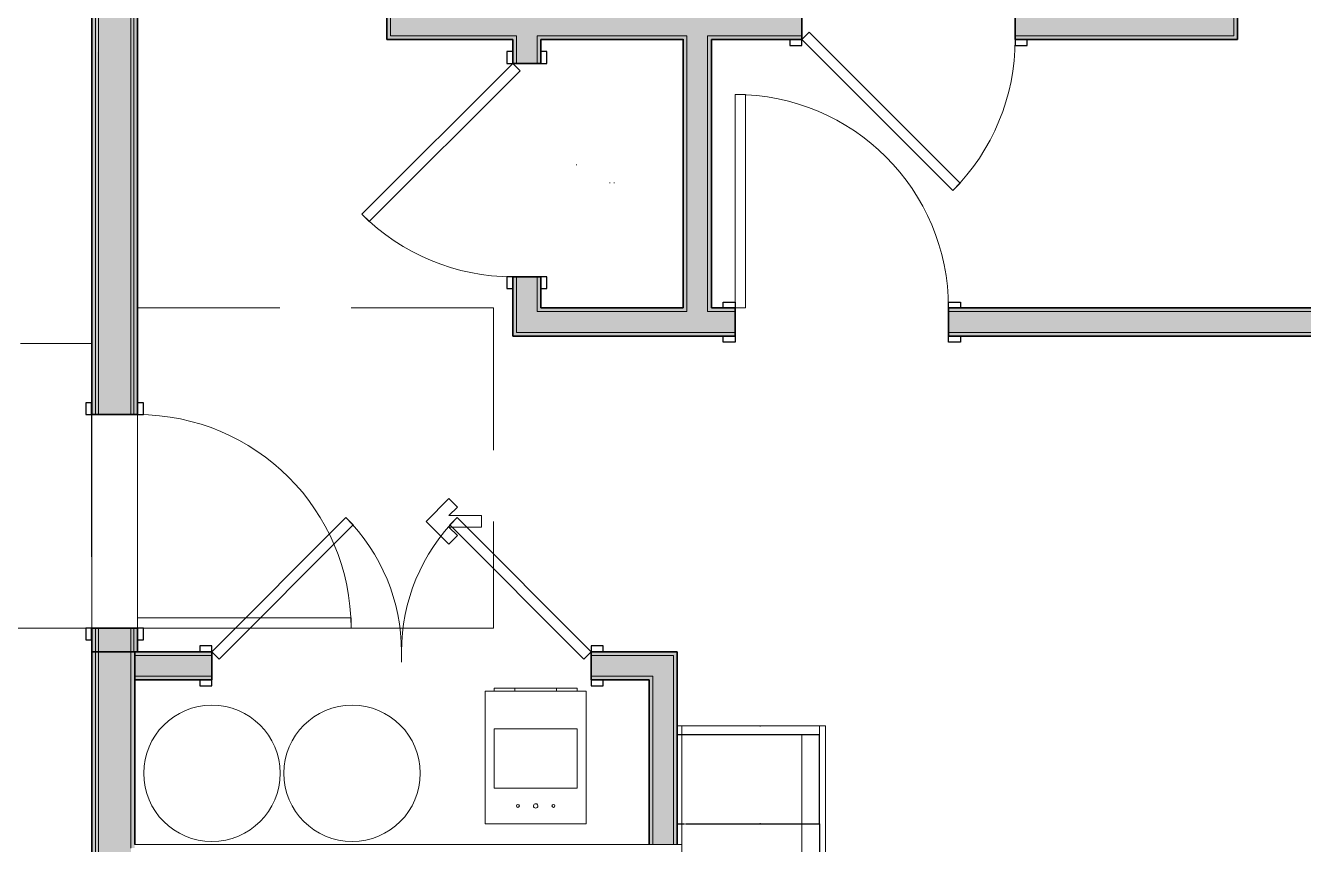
# Model space of a CAD drawing. Header units: inches. Extents: x 6 to 8416, y -388 to 6104.
# Drawn here: x 4482 to 4697.5, y 467.2 to 605.3 of the extents above; entities that cross this region are included whole.
import ezdxf

# ---------------------------------------------------------------- set-up
doc = ezdxf.new("R2010")
doc.units = ezdxf.units.IN
doc.header["$MEASUREMENT"] = 0
doc.linetypes.add('Dot 1_16_', pattern=[24, 0, -24])
doc.linetypes.add('Hidden 1_16_', pattern=[36, 24, -12])
for name, color, linetype, lineweight in [('A-DOOR', 31, 'Continuous', 18), ('A-DOOR-FRAM', 31, 'Continuous', 25), ('A-GENM', 13, 'Continuous', 18), ('A-ROOM', 32, 'Continuous', 13), ('A-WALL', 113, 'Continuous', 25), ('A-WALL-PATT', 111, 'Continuous', 35), ('I-WALL', 2, 'Continuous', 25), ('M-EQPM', 50, 'Continuous', 18), ('Q-CASE', 31, 'Continuous', 18)]:
    doc.layers.add(name, color=color, linetype=linetype, lineweight=lineweight)

# ---------------------------------------------------------------- blocks, each defined once
blk = doc.blocks.new('Unit-Single-Flush-ICC ADA-AM - 36_ x 84_-NR _U-BA _ BATH_-6492505-LEVEL 3 - PLAN Copy 1 Copy 1')
at = {"layer": 'A-DOOR'}
for p, q in [((-8.69, 26.59), (-7.46, 27.83)), ((16.76, 1.14), (-8.69, 26.59)), ((18, 2.37), (-7.46, 27.83)), ((16.76, 1.14), (18, 2.37))]:
    blk.add_line(p, q, dxfattribs=at)
at = {"layer": 'A-DOOR', "lineweight": 9}
blk.add_arc((18, 2.37), 36, 135, 180, dxfattribs=at)
at = {"layer": 'A-DOOR-FRAM'}
for p, q in [((-18, 3.37), (-20, 3.37)), ((-20, 3.37), (-20, 2.37)), ((-20, 2.37), (-18, 2.37)), ((-18, 2.37), (-18, 3.37)), ((20, 3.37), (18, 3.37)), ((18, 3.37), (18, 2.37)), ((18, 2.37), (20, 2.37)), ((20, 2.37), (20, 3.37)), ((-18, -2.38), (-20, -2.38)), ((-20, -2.38), (-20, -3.38)), ((-20, -3.38), (-18, -3.38)), ((-18, -3.38), (-18, -2.38)), ((20, -2.38), (18, -2.38)), ((18, -2.38), (18, -3.38)), ((18, -3.38), (20, -3.38)), ((20, -3.38), (20, -2.38))]:
    blk.add_line(p, q, dxfattribs=at)
at = {"layer": 'A-DOOR-FRAM', "lineweight": 18}
for p, q in [((-18, 3.37), (-20, 3.37)), ((-20, 3.37), (-20, 2.37)), ((-20, 2.37), (-18, 2.37)), ((-18, 3.37), (-18, 2.37)), ((20, 3.37), (18, 3.37)), ((18, 3.37), (18, 2.37)), ((18, 2.37), (20, 2.37)), ((20, 3.37), (20, 2.37)), ((-20, -3.38), (-20, -2.38)), ((-18, -2.38), (-20, -2.38)), ((-20, -3.38), (-18, -3.38)), ((-18, -3.38), (-18, -2.38)), ((18, -3.38), (18, -2.38)), ((20, -2.38), (18, -2.38)), ((18, -3.38), (20, -3.38)), ((20, -3.38), (20, -2.38))]:
    blk.add_line(p, q, dxfattribs=at)
blk = doc.blocks.new('PL Water Heater-IL - 40 Gallon-2491747-LEVEL 3 - PLAN Copy 1 Copy 1')
at = {"layer": 'M-EQPM'}
blk.add_circle((0, 0), 11.5, dxfattribs=at)
blk = doc.blocks.new('CW Closet Shelf-AM - CW Closet Shelf-AM-8828491-LEVEL 3 - PLAN Copy 1 Copy 1')
at = {"layer": 'Q-CASE', "linetype": 'Dot 1_16_', "lineweight": 9}
for p, q in [((-21.89, -42), (-21.89, -24)), ((-21.89, -24), (23.36, -24)), ((23.36, -24), (23.36, -42)), ((-21.89, -35.62), (23.36, -35.62)), ((-21.89, -36.37), (23.36, -36.37)), ((23.36, -42), (-21.89, -42))]:
    blk.add_line(p, q, dxfattribs=at)
blk = doc.blocks.new('Unit-Single-Flush-ICC ADA-AM - 36_ x 84_-NR _U-BE _ BED_-6493222-LEVEL 3 - PLAN Copy 1 Copy 1')
at = {"layer": 'A-DOOR'}
for p, q in [((16.25, -2.38), (18, -2.38)), ((16.25, -2.38), (16.25, -38.38)), ((18, -2.38), (18, -38.38)), ((16.25, -38.38), (18, -38.38))]:
    blk.add_line(p, q, dxfattribs=at)
at = {"layer": 'A-DOOR', "lineweight": 9}
blk.add_arc((18, -2.38), 36, 180, 270, dxfattribs=at)
at = {"layer": 'A-DOOR-FRAM'}
for p, q in [((-20, 2.38), (-20, 3.38)), ((-20, 3.38), (-18, 3.38)), ((-18, 2.38), (-20, 2.38)), ((-18, 3.38), (-18, 2.38)), ((18, 2.38), (18, 3.38)), ((18, 3.38), (20, 3.38)), ((20, 2.38), (18, 2.38)), ((20, 3.38), (20, 2.38)), ((-20, -2.38), (-18, -2.38)), ((-20, -3.37), (-20, -2.38)), ((-18, -3.37), (-20, -3.37)), ((-18, -2.38), (-18, -3.37)), ((18, -2.38), (20, -2.38)), ((18, -3.37), (18, -2.38)), ((20, -3.37), (18, -3.37)), ((20, -2.38), (20, -3.37))]:
    blk.add_line(p, q, dxfattribs=at)
at = {"layer": 'A-DOOR-FRAM', "lineweight": 18}
for p, q in [((-20, 3.38), (-18, 3.38)), ((-20, 3.38), (-20, 2.38)), ((-18, 2.38), (-20, 2.38)), ((-18, 3.38), (-18, 2.38)), ((18, 3.38), (20, 3.38)), ((18, 3.38), (18, 2.38)), ((20, 2.38), (18, 2.38)), ((20, 3.38), (20, 2.38)), ((-20, -3.37), (-20, -2.38)), ((-20, -2.38), (-18, -2.38)), ((-18, -3.37), (-20, -3.37)), ((-18, -3.37), (-18, -2.38)), ((18, -3.37), (18, -2.38)), ((18, -2.38), (20, -2.38)), ((20, -3.37), (18, -3.37)), ((20, -3.37), (20, -2.38))]:
    blk.add_line(p, q, dxfattribs=at)
blk = doc.blocks.new('Unit-Single-Flush-ICC ADA-AM - 36_ x 84_-NR _U-C2 _ CLOSET_-5466153-LEVEL 3 - PLAN Copy 1 Copy 1')
at = {"layer": 'A-DOOR'}
for p, q in [((-8.69, 26.59), (-7.46, 27.83)), ((16.76, 1.14), (-8.69, 26.59)), ((18, 2.37), (-7.46, 27.83)), ((16.76, 1.14), (18, 2.37))]:
    blk.add_line(p, q, dxfattribs=at)
at = {"layer": 'A-DOOR', "lineweight": 9}
blk.add_arc((18, 2.37), 36, 135, 180, dxfattribs=at)
at = {"layer": 'A-DOOR-FRAM'}
for p, q in [((-18, 3.37), (-20, 3.37)), ((-20, 3.37), (-20, 2.37)), ((-20, 2.37), (-18, 2.37)), ((-18, 2.37), (-18, 3.37)), ((20, 3.37), (18, 3.37)), ((18, 3.37), (18, 2.37)), ((18, 2.37), (20, 2.37)), ((20, 2.37), (20, 3.37)), ((-18, -2.38), (-20, -2.38)), ((-20, -2.38), (-20, -3.38)), ((-20, -3.38), (-18, -3.38)), ((-18, -3.38), (-18, -2.38)), ((20, -2.38), (18, -2.38)), ((18, -2.38), (18, -3.38)), ((18, -3.38), (20, -3.38)), ((20, -3.38), (20, -2.38))]:
    blk.add_line(p, q, dxfattribs=at)
at = {"layer": 'A-DOOR-FRAM', "lineweight": 18}
for p, q in [((-18, 3.37), (-20, 3.37)), ((-20, 3.37), (-20, 2.37)), ((-20, 2.37), (-18, 2.37)), ((-18, 3.37), (-18, 2.37)), ((20, 3.37), (18, 3.37)), ((18, 3.37), (18, 2.37)), ((18, 2.37), (20, 2.37)), ((20, 3.37), (20, 2.37)), ((-20, -3.38), (-20, -2.38)), ((-18, -2.38), (-20, -2.38)), ((-20, -3.38), (-18, -3.38)), ((-18, -3.38), (-18, -2.38)), ((18, -3.38), (18, -2.38)), ((20, -2.38), (18, -2.38)), ((18, -3.38), (20, -3.38)), ((20, -3.38), (20, -2.38))]:
    blk.add_line(p, q, dxfattribs=at)
blk = doc.blocks.new('Unit-Double-Flush-ICC ADA-AM - 64_ x 84_-NR _U-M2 _ UNIT MAINTENCE_-12028235-LEVEL 3 - PLAN Copy 1 Copy 1')
at = {"layer": 'A-DOOR'}
for p, q in [((-32, 2.38), (-9.37, 25)), ((-30.76, 1.14), (-8.14, 23.76)), ((-8.14, 23.76), (-9.37, 25)), ((8.14, 23.76), (9.37, 25)), ((30.76, 1.14), (8.14, 23.76)), ((32, 2.38), (9.37, 25)), ((-30.76, 1.14), (-32, 2.38)), ((0, 2.38), (0, 0.63)), ((30.76, 1.14), (32, 2.38))]:
    blk.add_line(p, q, dxfattribs=at)
at = {"layer": 'A-DOOR', "lineweight": 9}
for centre, start, end in [((-32, 2.38), 360, 45), ((32, 2.38), 135, 180)]:
    blk.add_arc(centre, 32, start, end, dxfattribs=at)
at = {"layer": 'A-DOOR-FRAM'}
for p, q in [((-32, 3.38), (-34, 3.38)), ((-34, 3.38), (-34, 2.38)), ((-34, 2.38), (-32, 2.38)), ((-32, 2.38), (-32, 3.38)), ((34, 3.38), (32, 3.38)), ((32, 3.38), (32, 2.38)), ((32, 2.38), (34, 2.38)), ((34, 2.38), (34, 3.38)), ((-32, -2.37), (-34, -2.37)), ((-34, -2.37), (-34, -3.37)), ((-34, -3.37), (-32, -3.37)), ((-32, -3.37), (-32, -2.37)), ((34, -2.37), (32, -2.37)), ((32, -2.37), (32, -3.37)), ((32, -3.37), (34, -3.37)), ((34, -3.37), (34, -2.37))]:
    blk.add_line(p, q, dxfattribs=at)
at = {"layer": 'A-DOOR-FRAM', "lineweight": 18}
for p, q in [((-32, 3.38), (-34, 3.38)), ((-34, 3.38), (-34, 2.38)), ((-34, 2.38), (-32, 2.38)), ((-32, 3.38), (-32, 2.38)), ((34, 3.38), (32, 3.38)), ((32, 3.38), (32, 2.38)), ((32, 2.38), (34, 2.38)), ((34, 3.38), (34, 2.38)), ((-34, -3.37), (-34, -2.37)), ((-32, -2.37), (-34, -2.37)), ((-34, -3.37), (-32, -3.37)), ((-32, -3.37), (-32, -2.37)), ((32, -3.37), (32, -2.37)), ((34, -2.37), (32, -2.37)), ((32, -3.37), (34, -3.37)), ((34, -3.37), (34, -2.37))]:
    blk.add_line(p, q, dxfattribs=at)
blk = doc.blocks.new('Single-Flush-ICC ADA-AM - 36_ x 84_-20  - _U-E _ UNIT ENTRY_-6489213-LEVEL 3 - PLAN Copy 1 Copy 1')
at = {"layer": 'A-DOOR'}
for p, q in [((16.25, 39.88), (18, 39.88)), ((16.25, 3.87), (16.25, 39.88)), ((18, 3.87), (18, 39.88)), ((16.25, 3.87), (18, 3.87))]:
    blk.add_line(p, q, dxfattribs=at)
at = {"layer": 'A-DOOR', "lineweight": 9}
blk.add_arc((18, 3.87), 36, 90, 180, dxfattribs=at)
at = {"layer": 'A-DOOR-FRAM'}
for p, q in [((-18, 4.87), (-20, 4.87)), ((-20, 4.87), (-20, 3.87)), ((-18, 3.87), (-18, 4.87)), ((20, 4.87), (18, 4.87)), ((18, 4.87), (18, 3.87)), ((20, 3.87), (20, 4.87)), ((-20, 3.87), (-18, 3.87)), ((18, 3.87), (20, 3.87)), ((-18, -3.88), (-20, -3.88)), ((-20, -3.88), (-20, -4.88)), ((-18, -4.88), (-18, -3.88)), ((20, -3.88), (18, -3.88)), ((18, -3.88), (18, -4.88)), ((20, -4.88), (20, -3.88)), ((-20, -4.88), (-18, -4.88)), ((18, -4.88), (20, -4.88))]:
    blk.add_line(p, q, dxfattribs=at)
blk = doc.blocks.new('GM Door Pull Clearance-ICC ADA-AM - GM Door Pull Clearance-ICC ADA-AM-3199160-LEVEL 3 - PLAN Copy 1 Copy 1')
at = {"layer": 'A-GENM', "linetype": 'Hidden 1_16_', "lineweight": 9}
for p, q in [((-36, 3.87), (-36, 63.88)), ((-36, 63.88), (18, 63.88)), ((18, 63.88), (18, 4.87)), ((-1, 61.87), (-1, 56.37)), ((-1, 61.87), (1, 61.87)), ((1, 61.87), (1, 56.37)), ((-2.41, 57.79), (-3.83, 56.37)), ((-3.83, 56.37), (0, 52.55)), ((-1, 56.37), (-2.41, 57.79)), ((3.83, 56.37), (0, 52.55)), ((1, 56.37), (2.41, 57.79)), ((2.41, 57.79), (3.83, 56.37)), ((18, 3.87), (-18, 3.87))]:
    blk.add_line(p, q, dxfattribs=at)
blk = doc.blocks.new('GM Door Push Clearance-ICC ADA-AM - GM Door Push Clearance-ICC ADA-AM-5890567-LEVEL 3 - PLAN Copy 1 Copy 1')
at = {"layer": 'A-GENM', "linetype": 'Hidden 1_16_', "lineweight": 9}
for p, q in [((-30, -51.88), (-30, -3.88)), ((-18, -3.88), (18, -3.88)), ((18, -4.88), (18, -51.88)), ((-3.83, -44.38), (0, -40.55)), ((3.83, -44.38), (0, -40.55)), ((-2.41, -45.79), (-3.83, -44.38)), ((-1, -44.38), (-2.41, -45.79)), ((-1, -49.88), (-1, -44.38)), ((1, -44.38), (2.41, -45.79)), ((1, -49.88), (1, -44.38)), ((2.41, -45.79), (3.83, -44.38)), ((1, -49.88), (-1, -49.88)), ((18, -51.88), (-30, -51.88))]:
    blk.add_line(p, q, dxfattribs=at)
blk = doc.blocks.new('PL Water Heater-IL - 40 Gallon-2510271-LEVEL 3 - PLAN Copy 1 Copy 1')
at = {"layer": 'M-EQPM'}
blk.add_circle((0, 0), 11.5, dxfattribs=at)
blk = doc.blocks.new('ME Fan Coil Unit - Vertical - Stack-IL - 300 CFM-V661-LEVEL 3 - PLAN Copy 1 Copy 1')
at = {"layer": 'A-GENM'}
for p, q in [((1.5, -0.5), (5, -0.5)), ((1.5, -0.5), (5, -0.5)), ((1.5, -0.5), (5, -0.5)), ((1.5, -0.5), (5, -0.5)), ((1.5, -0.5), (5, -0.5)), ((1.5, -0.5), (5, -0.5)), ((1.5, -0.5), (5, -0.5)), ((1.5, -0.5), (5, -0.5)), ((1.5, -0.5), (5, -0.5)), ((1.5, -0.5), (5, -0.5)), ((1.5, -0.5), (5, -0.5)), ((1.5, -0.5), (5, -0.5)), ((1.5, -0.5), (5, -0.5)), ((1.5, -0.5), (5, -0.5)), ((1.5, -0.5), (5, -0.5)), ((1.5, -0.5), (5, -0.5)), ((1.5, -0.5), (5, -0.5)), ((1.5, -0.5), (5, -0.5)), ((1.5, -0.5), (5, -0.5)), ((1.5, -0.5), (5, -0.5)), ((1.5, -0.5), (5, -0.5)), ((1.5, -0.5), (5, -0.5)), ((1.5, -0.5), (5, -0.5)), ((5, -0.5), (12, -0.5)), ((5, -0.5), (12, -0.5)), ((5, -0.5), (12, -0.5)), ((5, -0.5), (12, -0.5)), ((5, -0.5), (12, -0.5)), ((5, -0.5), (12, -0.5)), ((5, -0.5), (12, -0.5)), ((5, -0.5), (12, -0.5)), ((5, -0.5), (12, -0.5)), ((5, -0.5), (12, -0.5)), ((5, -0.5), (12, -0.5)), ((5, -0.5), (12, -0.5)), ((5, -0.5), (12, -0.5)), ((5, -0.5), (12, -0.5)), ((5, -0.5), (12, -0.5)), ((5, -0.5), (12, -0.5)), ((5, -0.5), (12, -0.5)), ((5, -0.5), (12, -0.5)), ((5, -0.5), (12, -0.5)), ((5, -0.5), (12, -0.5)), ((5, -0.5), (12, -0.5)), ((5, -0.5), (12, -0.5)), ((5, -0.5), (12, -0.5)), ((12, -0.5), (15.5, -0.5)), ((12, -0.5), (15.5, -0.5)), ((12, -0.5), (15.5, -0.5)), ((12, -0.5), (15.5, -0.5)), ((12, -0.5), (15.5, -0.5)), ((12, -0.5), (15.5, -0.5)), ((12, -0.5), (15.5, -0.5)), ((12, -0.5), (15.5, -0.5)), ((12, -0.5), (15.5, -0.5)), ((12, -0.5), (15.5, -0.5)), ((12, -0.5), (15.5, -0.5)), ((12, -0.5), (15.5, -0.5)), ((12, -0.5), (15.5, -0.5)), ((12, -0.5), (15.5, -0.5)), ((12, -0.5), (15.5, -0.5)), ((12, -0.5), (15.5, -0.5)), ((12, -0.5), (15.5, -0.5)), ((12, -0.5), (15.5, -0.5)), ((12, -0.5), (15.5, -0.5)), ((12, -0.5), (15.5, -0.5)), ((12, -0.5), (15.5, -0.5)), ((12, -0.5), (15.5, -0.5)), ((12, -0.5), (15.5, -0.5))]:
    blk.add_line(p, q, dxfattribs=at)
at = {"layer": 'M-EQPM'}
for p, q in [((17, 22.375), (0, 22.375)), ((0, 22.375), (0, 0)), ((0, 0), (0, 22.375)), ((0, 22.375), (17, 22.375)), ((17, 0), (17, 22.375)), ((17, 22.375), (17, 0)), ((1.5, 16.375), (15.5, 16.375)), ((1.5, 6.375), (1.5, 16.375)), ((15.5, 16.375), (1.5, 16.375)), ((1.5, 16.375), (1.5, 6.375)), ((15.5, 16.375), (15.5, 6.375)), ((15.5, 6.375), (15.5, 16.375)), ((15.5, 6.375), (1.5, 6.375)), ((1.5, 6.375), (15.5, 6.375)), ((0, 0), (17, 0)), ((1.5, 0), (0, 0)), ((5, 0), (1.5, 0)), ((1.5, 0), (15.5, 0)), ((15.5, 0), (1.5, 0)), ((5, 0), (1.5, 0)), ((1.5, 0), (5, 0)), ((1.5, 0), (1.5, -0.5)), ((1.5, 0), (1.5, -0.5)), ((1.5, 0), (1.5, -0.5)), ((1.5, 0), (1.5, -0.5)), ((15.5, -0.5), (1.5, -0.5)), ((1.5, -0.5), (15.5, -0.5)), ((5, -0.5), (1.5, -0.5)), ((1.5, -0.5), (5, -0.5)), ((12, 0), (5, 0)), ((5, 0), (12, 0)), ((12, 0), (5, 0)), ((12, 0), (5, 0)), ((5, 0), (12, 0)), ((5, 0), (5, -0.5)), ((5, 0), (5, -0.5)), ((12, -0.5), (5, -0.5)), ((5, -0.5), (12, -0.5)), ((12, -0.5), (5, -0.5)), ((5, -0.5), (12, -0.5)), ((15.5, 0), (12, 0)), ((15.5, 0), (12, 0)), ((12, 0), (15.5, 0)), ((12, -0.5), (12, 0)), ((12, 0), (12, -0.5)), ((15.5, -0.5), (12, -0.5)), ((12, -0.5), (15.5, -0.5)), ((17, 0), (15.5, 0)), ((15.5, -0.5), (15.5, 0)), ((15.5, 0), (15.5, -0.5)), ((15.5, -0.5), (15.5, 0)), ((15.5, 0), (15.5, -0.5))]:
    blk.add_line(p, q, dxfattribs=at)
for centre, radius, start, end in [((5.5, 19.375), 0.25, 0, 180), ((5.5, 19.375), 0.25, 0, 180), ((8.5, 19.375), 0.375, 0, 180), ((8.5, 19.375), 0.375, 0, 180), ((11.5, 19.375), 0.25, 0, 180), ((11.5, 19.375), 0.25, 0, 180), ((5.5, 19.375), 0.25, 180, 360), ((5.5, 19.375), 0.25, 180, 360), ((8.5, 19.375), 0.375, 180, 240), ((8.5, 19.375), 0.375, 180, 240), ((8.5, 19.375), 0.375, 240, 255), ((8.5, 19.375), 0.375, 240, 255), ((8.5, 19.375), 0.375, 255, 360), ((8.5, 19.375), 0.375, 255, 360), ((11.5, 19.375), 0.25, 180, 360), ((11.5, 19.375), 0.25, 180, 360)]:
    blk.add_arc(centre, radius, start, end, dxfattribs=at)
blk = doc.blocks.new('GM KT - Type B_L4_2 - TS - Non-Recessed at Wall-12867566-LEVEL 3 - PLAN Copy 1 Copy 1')
at = {"layer": 'A-GENM', "lineweight": 9}
for p, q in [((-72, 0), (-88.5, 0)), ((-88.5, 0), (-88.5, -0.75)), ((-88.5, -0.75), (-88.5, 0)), ((-88.5, 0), (-72, 0)), ((-0.75, 0), (-88.5, 0)), ((-88.5, 0), (-0.75, 0)), ((-88.5, 0), (-88.5, -0.75)), ((-88.5, 0), (-88.5, -0.75)), ((-88.5, -0.75), (-88.5, -25)), ((-88.5, -25), (-88.5, -0.75)), ((-0.75, -0.75), (-88.5, -0.75)), ((-88.5, -0.75), (-0.75, -0.75)), ((-72, -0.75), (-72, 0)), ((-72, 0), (-72, -0.75)), ((-72, -25), (-72, -0.75)), ((-72, -0.75), (-72, -25)), ((-0.75, 0), (-42, 0)), ((-42, 0), (-42, -0.75)), ((-42, -0.75), (-42, 0)), ((-42, 0), (-0.75, 0)), ((-42, -0.75), (-42, -25)), ((-42, -25), (-42, -0.75)), ((-88.5, -25), (-72, -25)), ((-72, -25), (-88.5, -25)), ((-42, -25), (-25, -25)), ((-25, -25), (-42, -25)), ((-25, -25), (-25, -148.5)), ((-25, -148.5), (-25, -25)), ((-21.62, -68.25), (-21.62, -48.75)), ((-21.62, -48.75), (-21.62, -68.25)), ((-20.87, -48), (-6.62, -48)), ((-6.62, -48), (-20.87, -48)), ((-5.87, -48.75), (-5.87, -58.12)), ((-5.87, -58.12), (-5.87, -48.75)), ((-5.87, -58.12), (-5.87, -58.81)), ((-5.87, -58.81), (-5.87, -58.12)), ((-5.87, -58.88), (-5.87, -68.25)), ((-5.87, -68.25), (-5.87, -58.88)), ((-6.62, -69), (-20.87, -69)), ((-20.87, -69), (-6.62, -69)), ((-0.75, -148.5), (-0.75, -128.5)), ((-0.75, -128.5), (-0.75, -148.5)), ((0, -148.5), (0, -128.5)), ((0, -128.5), (0, -148.5)), ((0, -148.5), (0, -128.5)), ((0, -128.5), (0, -148.5)), ((-25, -148.5), (-0.75, -148.5)), ((-0.75, -148.5), (-25, -148.5)), ((-0.75, -148.5), (0, -148.5)), ((0, -148.5), (-0.75, -148.5)), ((0, -148.5), (-0.75, -148.5)), ((-0.75, -148.5), (0, -148.5))]:
    blk.add_line(p, q, dxfattribs=at)
for centre, start, end in [((-20.87, -48.75), 90, 180), ((-20.87, -48.75), 90, 180), ((-6.62, -48.75), 360, 90), ((-6.62, -48.75), 360, 90), ((-20.87, -68.25), 180, 270), ((-20.87, -68.25), 180, 270), ((-6.62, -68.25), 270, 360), ((-6.62, -68.25), 270, 360)]:
    blk.add_arc(centre, 0.75, start, end, dxfattribs=at)
blk = doc.blocks.new('CW - LW - Filler - Toe Kick - AM - 1 1_2_ W x 24_ D x H-V885-LEVEL 3 - PLAN Copy 1 Copy 1')
at = {"layer": 'Q-CASE', "lineweight": 9}
for p, q in [((18.24, 0), (19.74, 0)), ((19.74, 0), (18.24, 0)), ((18.24, 0), (19.74, 0)), ((18.24, -0.12), (18.24, -0.75)), ((18.24, -0.75), (18.24, -0.12)), ((18.24, -0.75), (18.24, -0.12)), ((18.24, -0.75), (18.24, -24)), ((18.24, -24), (18.24, -0.75)), ((18.24, -24), (18.24, -0.75)), ((19.74, 0), (19.74, -0.75)), ((19.74, -0.75), (19.74, 0)), ((19.74, 0), (19.74, -0.75)), ((19.74, -0.75), (19.74, -24)), ((19.74, -24), (19.74, -0.75)), ((19.74, -0.75), (19.74, -24)), ((18.24, -24), (19.74, -24)), ((19.74, -24), (18.24, -24)), ((18.24, -24), (19.74, -24)), ((18.24, -24), (19.74, -24))]:
    blk.add_line(p, q, dxfattribs=at)
blk = doc.blocks.new('CW - UP - Filler - AM - 1 1_2_ W x 14_ D x H-2223777-LEVEL 3 - PLAN Copy 1 Copy 1')
at = {"layer": 'Q-CASE', "linetype": 'Dot 1_16_', "lineweight": 9}
for p, q in [((17.49, 0), (18.99, 0)), ((18.99, 0), (18.99, -14)), ((18.99, -14), (17.49, -14))]:
    blk.add_line(p, q, dxfattribs=at)
blk = doc.blocks.new('CW - LW - Single Door _ Drawer - AM - 15_ W x 24_ D x H - 6_ Top Drawer-V893-LEVEL 3 - PLAN Copy 1 Copy 1')
at = {"layer": 'Q-CASE', "lineweight": 9}
for p, q in [((3.74, 0.75), (3.74, 24)), ((3.74, 24), (3.74, 0.75)), ((3.74, 24), (18.74, 24)), ((3.74, 24), (18.74, 24)), ((3.74, 24), (18.74, 24)), ((18.74, 1.37), (18.74, 24)), ((18.74, 24), (18.74, 1.37)), ((3.74, 0.75), (3.74, 21)), ((3.74, 21), (3.74, 0.75)), ((3.74, 21), (18.74, 21)), ((3.74, 21), (18.74, 21)), ((18.74, 1.37), (18.74, 21)), ((18.74, 21), (18.74, 1.37)), ((3.74, 0.12), (3.74, 0.75)), ((3.74, 0.75), (3.74, 0.12)), ((3.74, 0.12), (3.74, 0.75)), ((3.74, 0.75), (3.74, 0.12)), ((18.74, 0), (3.74, 0)), ((3.74, 0), (18.74, 0)), ((18.74, 0.75), (18.74, 1.21)), ((18.74, 1.21), (18.74, 0.75)), ((18.74, 0.75), (18.74, 1.21)), ((18.74, 1.21), (18.74, 0.75)), ((18.74, 0), (18.74, 0.75)), ((18.74, 0.75), (18.74, 0)), ((18.74, 0), (18.74, 0.75)), ((18.74, 0.75), (18.74, 0)), ((18.74, 0), (3.74, 0)), ((3.74, 0), (18.74, 0))]:
    blk.add_line(p, q, dxfattribs=at)
at = {"layer": 'Q-CASE', "lineweight": 25}
for p, q in [((18.74, 24), (3.74, 24)), ((3.74, 24), (3.74, 0.75)), ((18.74, 1.37), (18.74, 24)), ((3.74, 0.75), (3.74, 0.12)), ((3.74, 0), (18.74, 0)), ((18.74, 0.75), (18.74, 1.21)), ((18.74, 0), (18.74, 0.75))]:
    blk.add_line(p, q, dxfattribs=at)
blk = doc.blocks.new('CW - UP - Single Door - AM - 15_ W x 14_ D x H-5098749-LEVEL 3 - PLAN Copy 1 Copy 1')
at = {"layer": 'Q-CASE', "linetype": 'Dot 1_16_', "lineweight": 9}
for p, q in [((18.74, 14), (3.74, 14)), ((3.74, 0), (18.74, 0))]:
    blk.add_line(p, q, dxfattribs=at)
blk = doc.blocks.new('CW - UP - Double Doors - AM - 33_ W x 14_ D x H-11109107-LEVEL 3 - PLAN Copy 1 Copy 1')
at = {"layer": 'Q-CASE', "linetype": 'Dot 1_16_', "lineweight": 9}
for p, q in [((-14.26, 0), (18.74, 0)), ((18.74, -14), (-14.26, -14))]:
    blk.add_line(p, q, dxfattribs=at)
blk = doc.blocks.new('CW - LW - Double Doors _ Drawers - AM - 33_ W x 24_ D x H - 6_ Top Drawer-12868383-LEVEL 3 - PLAN Copy 1 Copy 1')
at = {"layer": 'Q-CASE', "lineweight": 9}
for p, q in [((12.24, 0), (15.74, 0)), ((15.74, 0), (12.24, 0)), ((15.74, 0), (15.74, -0.75)), ((15.74, -0.75), (15.74, 0)), ((-17.26, -0.75), (-17.26, -3.62)), ((-17.26, -3.62), (-17.26, -0.75)), ((-17.26, -0.75), (-17.26, -3.62)), ((-17.26, -3.62), (-17.26, -0.75)), ((12.24, 0), (15.74, 0)), ((15.74, 0), (12.24, 0)), ((15.74, 0), (15.74, -0.75)), ((15.74, -0.75), (15.74, 0)), ((15.74, -0.75), (15.74, -1.21)), ((15.74, -1.21), (15.74, -0.75)), ((15.74, -0.75), (15.74, -1.21)), ((15.74, -1.21), (15.74, -0.75)), ((15.74, -1.37), (15.74, -24)), ((15.74, -24), (15.74, -1.37)), ((15.74, -1.37), (15.74, -21)), ((15.74, -21), (15.74, -1.37)), ((-17.26, -4.12), (-17.26, -22.43)), ((-17.26, -22.43), (-17.26, -4.12)), ((-17.26, -4.12), (-17.26, -21)), ((-17.26, -21), (-17.26, -4.12)), ((15.74, -21), (-17.26, -21)), ((15.74, -21), (-17.26, -21)), ((-17.26, -22.92), (-17.26, -24)), ((-17.26, -24), (-17.26, -22.92)), ((15.74, -24), (-17.26, -24)), ((15.74, -24), (-17.26, -24)), ((-17.26, -24), (15.74, -24))]:
    blk.add_line(p, q, dxfattribs=at)
at = {"layer": 'Q-CASE', "lineweight": 25}
for p, q in [((-17.26, -3.62), (-17.26, -0.75)), ((12.24, 0), (15.74, 0)), ((15.74, 0), (15.74, -0.75)), ((15.74, -0.75), (15.74, -1.21)), ((15.74, -1.37), (15.74, -24)), ((-17.26, -22.43), (-17.26, -4.12)), ((-17.26, -24), (-17.26, -22.92)), ((15.74, -24), (-17.26, -24))]:
    blk.add_line(p, q, dxfattribs=at)

msp = doc.modelspace()

# ---------------------------------------------------------------- hatches: boundary and pattern name
at = {"layer": 'A-WALL-PATT', "lineweight": 25}
h = msp.add_hatch(color=10, dxfattribs=at)
h.paths.add_polyline_path([(4493.16533733, 499.68577679), (4493.79033733, 499.68577679), (4493.79033733, 503.68577679), (4493.16533733, 503.68577679)])
h.paths.add_polyline_path([(4493.79033733, 539.68577679), (4493.79033733, 639.93577679), (4493.16533733, 639.93577679), (4493.16533733, 539.68577679)])
h.paths.add_polyline_path([(4493.16533733, 647.43577679), (4493.79033733, 647.43577679), (4493.79033733, 883.68577679), (4493.16533733, 883.68577679), (4493.16533733, 724.74656081)])
at = {"layer": 'A-WALL-PATT'}
h = msp.add_hatch(color=10, dxfattribs=at)
h.paths.add_polyline_path([(4500.29033733, 499.68577679), (4500.29033733, 503.68577679), (4499.79033733, 503.68577679), (4499.79033733, 499.68577679)])
h.paths.add_polyline_path([(4499.79033733, 539.68577679), (4500.29033733, 539.68577679), (4500.29033733, 883.68577679), (4499.79033733, 883.68577679), (4499.79033733, 567.29256081)])
h = msp.add_hatch(color=10, dxfattribs=at)
h.paths.add_polyline_path([(4500.91533733, 499.68577679), (4500.91533733, 503.68577679), (4500.29033733, 503.68577679), (4500.29033733, 499.68577679)])
h.paths.add_polyline_path([(4500.91533733, 539.68577679), (4500.91533733, 883.68577679), (4500.29033733, 883.68577679), (4500.29033733, 539.68577679)])
at = {"layer": 'A-WALL-PATT', "transparency": 33554560}
for points in [[(4542.91533733, 602.93577679), (4543.54033733, 602.93577679), (4543.54033733, 747.68577679), (4542.91533733, 747.68577679), (4542.91533733, 646.01956081)], [(4593.54033733, 557.68577679), (4593.54033733, 602.93577679), (4592.91533733, 602.93577679), (4592.91533733, 557.68577679)], [(4587.16533733, 467.18577679), (4587.79033733, 467.18577679), (4587.79033733, 495.56077679), (4587.16533733, 495.56077679), (4587.16533733, 468.88381081)]]:
    msp.add_hatch(color=10, dxfattribs=at).paths.add_polyline_path(points)
at = {"layer": 'A-WALL-PATT', "lineweight": 25, "transparency": 33554560}
h = msp.add_hatch(color=10, dxfattribs=at)
h.paths.add_polyline_path([(4686.41533733, 603.56077679), (4686.41533733, 611.68577679), (4685.79033733, 611.68577679), (4685.79033733, 603.56077679)])
h.paths.add_polyline_path([(4686.41533733, 667.68577679), (4686.41533733, 672.93577679), (4685.79033733, 672.93577679), (4685.79033733, 667.68577679)])
h.paths.add_polyline_path([(4685.79033733, 677.68577679), (4686.41533733, 677.68577679), (4686.41533733, 681.68577679), (4685.79033733, 681.68577679)])
h.paths.add_polyline_path([(4685.79033733, 737.68577679), (4686.41533733, 737.68577679), (4686.41533733, 747.06077679), (4685.79033733, 747.06077679), (4685.79033733, 742.93577679)])
at = {"layer": 'A-WALL-PATT', "transparency": 33554560}
h = msp.add_hatch(color=10, dxfattribs=at)
h.paths.add_polyline_path([(4686.41533733, 602.93577679), (4686.41533733, 603.56077679), (4648.91533733, 603.56077679), (4648.91533733, 602.93577679), (4679.70053685, 602.93577679)])
h.paths.add_polyline_path([(4612.21553685, 602.93577679), (4612.91533733, 602.93577679), (4612.91533733, 603.56077679), (4597.04033733, 603.56077679), (4597.04033733, 602.93577679), (4597.66533733, 602.93577679)])
h.paths.add_polyline_path([(4592.91533733, 602.93577679), (4593.54033733, 602.93577679), (4593.54033733, 603.56077679), (4568.29033733, 603.56077679), (4568.29033733, 602.93577679), (4568.91533733, 602.93577679)])
h.paths.add_polyline_path([(4564.79033733, 602.93577679), (4564.79033733, 603.56077679), (4543.54033733, 603.56077679), (4543.54033733, 602.93577679), (4564.16533733, 602.93577679)])
h = msp.add_hatch(color=10, dxfattribs=at)
h.paths.add_polyline_path([(4564.79033733, 553.56077679), (4564.79033733, 562.93577679), (4564.16533733, 562.93577679), (4564.16533733, 553.56077679)])
h.paths.add_polyline_path([(4564.16533733, 598.93577679), (4564.79033733, 598.93577679), (4564.79033733, 602.93577679), (4564.16533733, 602.93577679)])
at = {"layer": 'A-WALL-PATT', "lineweight": 25, "transparency": 33554560}
h = msp.add_hatch(color=10, dxfattribs=at)
h.paths.add_polyline_path([(4568.91533733, 557.68577679), (4568.91533733, 562.93577679), (4568.29033733, 562.93577679), (4568.29033733, 557.68577679)])
h.paths.add_polyline_path([(4568.29033733, 598.93577679), (4568.91533733, 598.93577679), (4568.91533733, 602.93577679), (4568.29033733, 602.93577679)])
for points in [[(4597.66533733, 557.68577679), (4597.66533733, 602.93577679), (4597.04033733, 602.93577679), (4597.04033733, 557.68577679)], [(4591.29033733, 467.18577679), (4591.91533733, 467.18577679), (4591.91533733, 499.68577679), (4591.29033733, 499.68577679), (4591.29033733, 468.88381081)]]:
    msp.add_hatch(color=10, dxfattribs=at).paths.add_polyline_path(points)
h = msp.add_hatch(color=10, dxfattribs=at)
h.paths.add_polyline_path([(4785.54033733, 557.06077679), (4785.54033733, 557.68577679), (4637.66533733, 557.68577679), (4637.66533733, 557.06077679), (4780.92803685, 557.06077679)])
h.paths.add_polyline_path([(4597.04033733, 557.06077679), (4601.66533733, 557.06077679), (4601.66533733, 557.68577679), (4597.04033733, 557.68577679)])
h.paths.add_polyline_path([(4593.54033733, 557.06077679), (4593.54033733, 557.68577679), (4568.29033733, 557.68577679), (4568.29033733, 557.06077679)])
at = {"layer": 'A-WALL-PATT', "transparency": 33554560}
h = msp.add_hatch(color=10, dxfattribs=at)
h.paths.add_polyline_path([(4789.66533733, 552.93577679), (4789.66533733, 553.56077679), (4637.66533733, 553.56077679), (4637.66533733, 552.93577679), (4785.54033733, 552.93577679)])
h.paths.add_polyline_path([(4601.66533733, 552.93577679), (4601.66533733, 553.56077679), (4564.16533733, 553.56077679), (4564.16533733, 552.93577679)])
at = {"layer": 'A-WALL-PATT', "lineweight": 25}
h = msp.add_hatch(color=10, dxfattribs=at)
h.paths.add_polyline_path([(4493.16533733, 398.43577679), (4493.79033733, 398.43577679), (4493.79033733, 402.43577679), (4493.16533733, 402.43577679)])
h.paths.add_polyline_path([(4493.79033733, 438.43577679), (4493.79033733, 499.68577679), (4493.16533733, 499.68577679), (4493.16533733, 438.43577679)])
at = {"layer": 'A-WALL-PATT'}
h = msp.add_hatch(color=10, dxfattribs=at)
h.paths.add_polyline_path([(4500.41533733, 397.81077679), (4500.41533733, 402.43577679), (4499.79033733, 402.43577679), (4499.79033733, 397.81077679)])
h.paths.add_polyline_path([(4499.79033733, 438.43577679), (4500.41533733, 438.43577679), (4500.41533733, 461.06077679), (4499.79033733, 461.06077679)])
h.paths.add_polyline_path([(4499.79033733, 466.56077679), (4500.41533733, 466.56077679), (4500.41533733, 499.68577679), (4499.79033733, 499.68577679), (4499.79033733, 488.56556081)])
at = {"layer": 'A-WALL-PATT', "lineweight": 25, "transparency": 33554560}
h = msp.add_hatch(color=10, dxfattribs=at)
h.paths.add_polyline_path([(4587.79033733, 499.06077679), (4591.29033733, 499.06077679), (4591.29033733, 499.68577679), (4577.41533733, 499.68577679), (4577.41533733, 499.06077679), (4587.16533733, 499.06077679)])
h.paths.add_polyline_path([(4500.41533733, 499.06077679), (4513.41533733, 499.06077679), (4513.41533733, 499.68577679), (4500.41533733, 499.68577679)])
at = {"layer": 'A-WALL-PATT', "transparency": 33554560}
h = msp.add_hatch(color=10, dxfattribs=at)
h.paths.add_polyline_path([(4587.16533733, 494.93577679), (4587.16533733, 495.56077679), (4577.41533733, 495.56077679), (4577.41533733, 494.93577679)])
h.paths.add_polyline_path([(4500.41533733, 494.93577679), (4513.41533733, 494.93577679), (4513.41533733, 495.56077679), (4500.41533733, 495.56077679)])
at = {"layer": 'I-WALL'}
h = msp.add_hatch(color=10, dxfattribs=at)
h.paths.add_polyline_path([(4494.29033733, 499.68577679), (4494.29033733, 503.68577679), (4493.79033733, 503.68577679), (4493.79033733, 499.68577679)])
h.paths.add_polyline_path([(4493.79033733, 539.68577679), (4494.29033733, 539.68577679), (4494.14462512, 639.93577679), (4493.79033733, 639.93577679), (4493.79033733, 567.29256081)])
h.paths.add_polyline_path([(4494.29033733, 647.43577679), (4494.29033733, 883.68577679), (4493.79033733, 883.68577679), (4493.79033733, 647.43577679), (4494.13372396, 647.43577679)])
h = msp.add_hatch(color=10, dxfattribs=at)
h.paths.add_polyline_path([(4494.29033733, 499.68577679), (4499.79033733, 499.68577679), (4499.79033733, 503.68577679), (4494.29033733, 503.68577679)])
h.paths.add_polyline_path([(4494.29033733, 539.68577679), (4499.79033733, 539.68577679), (4499.79033733, 883.68577679), (4494.29033733, 883.68577679), (4494.29033733, 647.43577679), (4497.16533733, 647.43577679), (4497.16533733, 639.93577679), (4494.29033733, 639.93577679), (4494.29033733, 567.29256081)])
at = {"layer": 'I-WALL', "transparency": 33554560}
for points in [[(4547.04033733, 603.56077679), (4547.04033733, 747.06077679), (4543.54033733, 747.06077679), (4543.54033733, 603.56077679), (4544.73053685, 603.56077679)], [(4597.04033733, 557.06077679), (4597.04033733, 603.56077679), (4593.54033733, 603.56077679), (4593.54033733, 557.06077679)], [(4587.79033733, 467.18577679), (4591.29033733, 467.18577679), (4591.29033733, 499.06077679), (4587.79033733, 499.06077679), (4587.79033733, 468.88381081)]]:
    msp.add_hatch(color=10, dxfattribs=at).paths.add_polyline_path(points)
h = msp.add_hatch(color=10, dxfattribs=at)
h.paths.add_polyline_path([(4685.79033733, 603.56077679), (4685.79033733, 607.06077679), (4648.91533733, 607.06077679), (4648.91533733, 603.56077679), (4679.70053685, 603.56077679)])
h.paths.add_polyline_path([(4612.21553685, 603.56077679), (4612.91533733, 603.56077679), (4612.91533733, 607.06077679), (4547.04033733, 607.06077679), (4547.04033733, 603.56077679), (4597.04033733, 603.56077679)])
h = msp.add_hatch(color=10, dxfattribs=at)
h.paths.add_polyline_path([(4568.29033733, 557.06077679), (4568.29033733, 562.93577679), (4564.79033733, 562.93577679), (4564.79033733, 557.06077679)])
h.paths.add_polyline_path([(4568.29033733, 598.93577679), (4568.29033733, 603.56077679), (4564.79033733, 603.56077679), (4564.79033733, 598.93577679)])
h = msp.add_hatch(color=10, dxfattribs=at)
h.paths.add_polyline_path([(4786.16533733, 553.56077679), (4786.16533733, 557.06077679), (4637.66533733, 557.06077679), (4637.66533733, 553.56077679), (4785.54033733, 553.56077679)])
h.paths.add_polyline_path([(4601.66533733, 553.56077679), (4601.66533733, 557.06077679), (4564.79033733, 557.06077679), (4564.79033733, 553.56077679)])
at = {"layer": 'I-WALL'}
h = msp.add_hatch(color=10, dxfattribs=at)
h.paths.add_polyline_path([(4493.79033733, 397.81077679), (4494.29033733, 397.81077679), (4494.11678685, 402.43577679), (4493.79033733, 402.43577679), (4493.79033733, 398.43577679)])
h.paths.add_polyline_path([(4493.79033733, 438.43577679), (4494.29033733, 438.43577679), (4494.29033733, 499.68577679), (4493.79033733, 499.68577679), (4493.79033733, 488.56556081)])
h = msp.add_hatch(color=10, dxfattribs=at)
h.paths.add_polyline_path([(4499.79033733, 397.18577679), (4499.79033733, 402.43577679), (4494.29033733, 402.43577679), (4494.41533733, 397.18577679)])
h.paths.add_polyline_path([(4499.79033733, 438.43577679), (4499.79033733, 499.68577679), (4494.29033733, 499.68577679), (4494.29033733, 438.43577679)])
at = {"layer": 'I-WALL', "transparency": 33554560}
h = msp.add_hatch(color=10, dxfattribs=at)
h.paths.add_polyline_path([(4577.41533733, 495.56077679), (4587.79033733, 495.56077679), (4587.79033733, 499.06077679), (4577.41533733, 499.06077679)])
h.paths.add_polyline_path([(4500.41533733, 495.56077679), (4513.41533733, 495.56077679), (4513.41533733, 499.06077679), (4500.41533733, 499.06077679)])

# ---------------------------------------------------------------- linework, layer by layer
at = {"layer": 'A-ROOM', "lineweight": 9, "flags": 128}
for points in [[(4493.16533733, 463.56077679), (4493.16533733, 499.68577679), (4493.16533733, 883.62297079), (4493.16533733, 883.68577679), (4493.16533733, 886.68577679), (4493.16533733, 918.56077679), (4411.47814332, 918.56077679), (4411.04033733, 918.56077679), (4411.04033733, 848.68577679), (4405.29033733, 848.68577679), (4405.29033733, 807.68577679), (4431.41533733, 807.68577679), (4431.41533733, 344.18577679)], [(4853.04033733, 563.31077679), (4785.54033733, 563.31077679), (4785.54033733, 914.43577679), (4659.54033733, 914.43577679), (4659.54033733, 912.43577679), (4549.66358475, 912.43577679), (4549.66358475, 883.68577679), (4500.91533733, 883.68577679), (4500.91533733, 499.68577679), (4500.41533733, 499.68577679), (4500.41533733, 467.18577679), (4592.66533733, 467.18577679), (4592.66533733, 398.49858278), (4592.66533733, 394.43577679), (4592.66533733, 338.18577679), (4733.66533733, 338.18577679), (4733.66533733, 370.81077679), (4778.16533733, 370.81077679), (4778.16533733, 343.68577679), (4844.04033733, 343.68577679)]]:
    msp.add_lwpolyline(points, dxfattribs=at)
at = {"layer": 'A-WALL', "lineweight": 9}
for p, q in [((4499.79033733, 539.68577679), (4499.79033733, 883.68577679)), ((4500.29033733, 539.68577679), (4500.29033733, 883.68577679)), ((4543.54033733, 747.06077679), (4543.54033733, 603.56077679)), ((4493.79033733, 539.68577679), (4493.79033733, 639.93577679)), ((4494.29033733, 539.68577679), (4494.29033733, 639.93577679)), ((4685.79033733, 611.68577679), (4685.79033733, 603.56077679)), ((4543.54033733, 603.56077679), (4564.79033733, 603.56077679)), ((4564.79033733, 603.56077679), (4564.79033733, 598.93577679)), ((4568.29033733, 603.56077679), (4593.54033733, 603.56077679)), ((4568.29033733, 598.93577679), (4568.29033733, 603.56077679)), ((4593.54033733, 603.56077679), (4593.54033733, 557.06077679)), ((4597.04033733, 603.56077679), (4612.91533733, 603.56077679)), ((4597.04033733, 603.56077679), (4597.04033733, 557.06077679)), ((4648.91533733, 603.56077679), (4685.79033733, 603.56077679)), ((4564.79033733, 562.93577679), (4564.79033733, 553.56077679)), ((4568.29033733, 562.93577679), (4568.29033733, 557.06077679)), ((4568.29033733, 557.06077679), (4593.54033733, 557.06077679)), ((4597.04033733, 557.06077679), (4601.66533733, 557.06077679)), ((4637.66533733, 557.06077679), (4786.16533733, 557.06077679)), ((4564.79033733, 553.56077679), (4601.66533733, 553.56077679)), ((4637.66533733, 553.56077679), (4789.66533733, 553.56077679)), ((4493.79033733, 438.43577679), (4493.79033733, 503.68577679)), ((4494.29033733, 438.43577679), (4494.29033733, 503.68577679)), ((4499.79033733, 466.56077679), (4499.79033733, 503.68577679)), ((4500.29033733, 499.68577679), (4500.29033733, 503.68577679)), ((4500.41533733, 499.06077679), (4513.41533733, 499.06077679)), ((4577.41533733, 499.06077679), (4591.29033733, 499.06077679)), ((4591.29033733, 499.06077679), (4591.29033733, 467.18577679)), ((4500.41533733, 495.56077679), (4513.41533733, 495.56077679)), ((4577.41533733, 495.56077679), (4587.79033733, 495.56077679)), ((4587.79033733, 495.56077679), (4587.79033733, 467.18577679))]:
    msp.add_line(p, q, dxfattribs=at)
at = {"layer": 'I-WALL', "lineweight": 35}
for p, q in [((4500.91533733, 539.68577679), (4500.91533733, 883.68577679)), ((4542.91533733, 747.68577679), (4542.91533733, 602.93577679)), ((4493.16533733, 639.93577679), (4493.16533733, 539.68577679)), ((4686.41533733, 602.93577679), (4686.41533733, 611.68577679)), ((4612.91533733, 602.93577679), (4612.91533733, 607.68577679)), ((4648.91533733, 607.68577679), (4648.91533733, 602.93577679)), ((4542.91533733, 602.93577679), (4564.16533733, 602.93577679)), ((4564.16533733, 602.93577679), (4564.16533733, 598.93577679)), ((4568.91533733, 602.93577679), (4592.91533733, 602.93577679)), ((4568.91533733, 598.93577679), (4568.91533733, 602.93577679)), ((4592.91533733, 602.93577679), (4592.91533733, 557.68577679)), ((4597.66533733, 602.93577679), (4612.91533733, 602.93577679)), ((4597.66533733, 557.68577679), (4597.66533733, 602.93577679)), ((4648.91533733, 602.93577679), (4686.41533733, 602.93577679)), ((4564.16533733, 598.93577679), (4568.91533733, 598.93577679)), ((4568.91533733, 562.93577679), (4564.16533733, 562.93577679)), ((4564.16533733, 562.93577679), (4564.16533733, 552.93577679)), ((4568.91533733, 557.68577679), (4568.91533733, 562.93577679)), ((4592.91533733, 557.68577679), (4568.91533733, 557.68577679)), ((4601.66533733, 557.68577679), (4597.66533733, 557.68577679)), ((4601.66533733, 552.93577679), (4601.66533733, 557.68577679)), ((4785.54033733, 557.68577679), (4637.66533733, 557.68577679)), ((4637.66533733, 557.68577679), (4637.66533733, 552.93577679)), ((4564.16533733, 552.93577679), (4601.66533733, 552.93577679)), ((4637.66533733, 552.93577679), (4790.29033733, 552.93577679)), ((4493.16533733, 539.68577679), (4500.91533733, 539.68577679)), ((4500.91533733, 503.68577679), (4493.16533733, 503.68577679)), ((4493.16533733, 503.68577679), (4493.16533733, 438.43577679)), ((4500.91533733, 499.68577679), (4500.91533733, 503.68577679)), ((4513.41533733, 499.68577679), (4493.16533733, 499.68577679)), ((4500.41533733, 467.18577679), (4500.41533733, 499.68577679)), ((4513.41533733, 494.93577679), (4513.41533733, 499.68577679)), ((4591.91533733, 499.68577679), (4577.41533733, 499.68577679)), ((4577.41533733, 499.68577679), (4577.41533733, 494.93577679)), ((4591.91533733, 467.18577679), (4591.91533733, 499.68577679)), ((4500.41533733, 494.93577679), (4513.41533733, 494.93577679)), ((4577.41533733, 494.93577679), (4587.16533733, 494.93577679)), ((4587.16533733, 494.93577679), (4587.16533733, 467.18577679))]:
    msp.add_line(p, q, dxfattribs=at)

# ---------------------------------------------------------------- block references
at = {"layer": 'A-DOOR'}
for name, p, rotation in [('Unit-Single-Flush-ICC ADA-AM - 36_ x 84_-NR _U-BA _ BATH_-6492505-LEVEL 3 - PLAN Copy 1 Copy 1', (4630.91533733, 605.31077679), 180), ('Unit-Single-Flush-ICC ADA-AM - 36_ x 84_-NR _U-C2 _ CLOSET_-5466153-LEVEL 3 - PLAN Copy 1 Copy 1', (4566.54033733, 580.93577679), 89.99999999999713), ('Unit-Single-Flush-ICC ADA-AM - 36_ x 84_-NR _U-BE _ BED_-6493222-LEVEL 3 - PLAN Copy 1 Copy 1', (4619.66533733, 555.31077679), 180), ('Single-Flush-ICC ADA-AM - 36_ x 84_-20  - _U-E _ UNIT ENTRY_-6489213-LEVEL 3 - PLAN Copy 1 Copy 1', (4497.04033733, 521.68577679), 269.9999999999999)]:
    msp.add_blockref(name, p, dxfattribs=dict(at, rotation=rotation))
msp.add_blockref('Unit-Double-Flush-ICC ADA-AM - 64_ x 84_-NR _U-M2 _ UNIT MAINTENCE_-12028235-LEVEL 3 - PLAN Copy 1 Copy 1', (4545.41533733, 497.31077679), dxfattribs=at)
at = {"layer": 'A-GENM', "linetype": 'Hidden 1_16_', "lineweight": 9, "rotation": 270}
for name in ['GM Door Pull Clearance-ICC ADA-AM - GM Door Pull Clearance-ICC ADA-AM-3199160-LEVEL 3 - PLAN Copy 1 Copy 1', 'GM Door Push Clearance-ICC ADA-AM - GM Door Push Clearance-ICC ADA-AM-5890567-LEVEL 3 - PLAN Copy 1 Copy 1']:
    msp.add_blockref(name, (4497.04033733, 521.68577679), dxfattribs=at)
at = {"layer": 'A-GENM', "lineweight": 9, "rotation": 180}
msp.add_blockref('GM KT - Type B_L4_2 - TS - Non-Recessed at Wall-12867566-LEVEL 3 - PLAN Copy 1 Copy 1', (4591.91533733, 338.68577679), dxfattribs=at)
at = {"layer": 'M-EQPM', "rotation": 180}
for name, p in [('ME Fan Coil Unit - Vertical - Stack-IL - 300 CFM-V661-LEVEL 3 - PLAN Copy 1 Copy 1', (4576.54033733, 493.06077679)), ('PL Water Heater-IL - 40 Gallon-2491747-LEVEL 3 - PLAN Copy 1 Copy 1', (4513.44266785, 479.18577679))]:
    msp.add_blockref(name, p, dxfattribs=at)
at = {"layer": 'M-EQPM'}
msp.add_blockref('PL Water Heater-IL - 40 Gallon-2510271-LEVEL 3 - PLAN Copy 1 Copy 1', (4537.08200372, 479.18577679), dxfattribs=at)
at = {"layer": 'Q-CASE'}
for name, p, rotation in [('CW Closet Shelf-AM - CW Closet Shelf-AM-8828491-LEVEL 3 - PLAN Copy 1 Copy 1', (4616.91533733, 581.04848171), 269.9999999999991), ('CW - LW - Filler - Toe Kick - AM - 1 1_2_ W x 24_ D x H-V885-LEVEL 3 - PLAN Copy 1 Copy 1', (4591.91533733, 467.44807187), 89.99999999999878), ('CW - UP - Filler - AM - 1 1_2_ W x 14_ D x H-2223777-LEVEL 3 - PLAN Copy 1 Copy 1', (4591.91533733, 468.19807187), 89.99999999999878), ('CW - LW - Single Door _ Drawer - AM - 15_ W x 24_ D x H - 6_ Top Drawer-V893-LEVEL 3 - PLAN Copy 1 Copy 1', (4591.91533733, 489.42348171), 269.9999999999988), ('CW - UP - Single Door - AM - 15_ W x 14_ D x H-5098749-LEVEL 3 - PLAN Copy 1 Copy 1', (4591.91533733, 489.42348171), 269.9999999999988), ('CW - UP - Double Doors - AM - 33_ W x 14_ D x H-11109107-LEVEL 3 - PLAN Copy 1 Copy 1', (4591.91533733, 451.94807187), 89.99999999999878), ('CW - LW - Double Doors _ Drawers - AM - 33_ W x 24_ D x H - 6_ Top Drawer-12868383-LEVEL 3 - PLAN Copy 1 Copy 1', (4591.91533733, 454.94807187), 89.99999999999913)]:
    msp.add_blockref(name, p, dxfattribs=dict(at, rotation=rotation))

doc.saveas('drawing.dxf')
